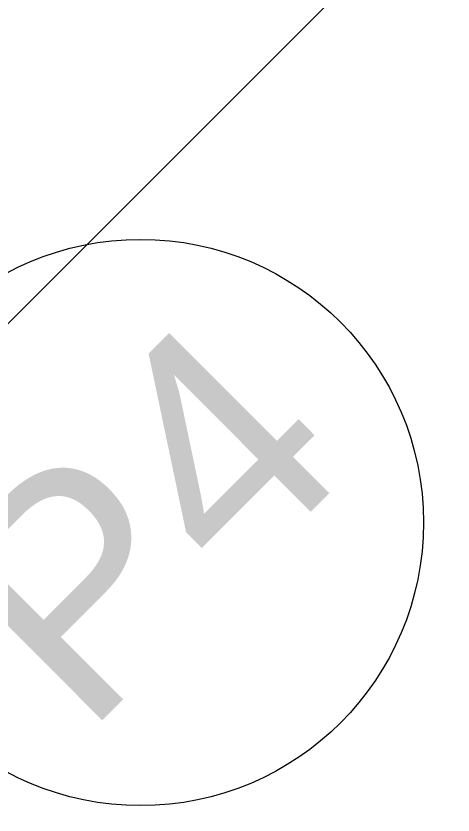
# Model space of a CAD drawing. Header units: centimetres. Extents: x 118932 to 154602, y -32682 to -23521.
# Drawn here: x 140577.14 to 140592.58, y -29006.94 to -28978.72 of the extents above; entities that cross this region are included whole.
import ezdxf

# ---------------------------------------------------------------- set-up
doc = ezdxf.new("R2010")
doc.units = ezdxf.units.CM
doc.header["$LTSCALE"] = 50
doc.header["$MEASUREMENT"] = 0
doc.layers.add('GEN_02_TF_Pencere', color=7, linetype='Continuous', lineweight=9, true_color=0x6093ac)
doc.layers.add('GEN_05_ML_Mermer', color=7, linetype='Continuous', lineweight=9, true_color=0x9d8692)
doc.styles.add('ARIAL', font='arial.ttf')

# ---------------------------------------------------------------- blocks, each defined once
blk = doc.blocks.new('P4_')
at = {"layer": 'GEN_02_TF_Pencere'}
blk.add_circle((108044.975, 6116.326, 0), 10, dxfattribs=at)
at = {"layer": 'GEN_05_ML_Mermer', "elevation": -0.003}
blk.add_lwpolyline([(108157.362, 6084.08), (108157.355, 6108.077), (107932.354, 6108.006), (107932.362, 6084.008)], close=True, dxfattribs=at)
at = {"layer": 'GEN_02_TF_Pencere', "lineweight": 30, "transparency": 33554687, "style": 'ARIAL'}
blk.add_text('P4', height=8, rotation=180, dxfattribs=at).set_placement((108051.788, 6120.308, 0))
blk = doc.blocks.new('DOGRAMA LEVEL 0 B BLOK')
at = {"rotation": 224.9818727539849}
blk.add_blockref('P4_', (73007.71, 81050.891, 0), dxfattribs=at)

msp = doc.modelspace()

# ---------------------------------------------------------------- block references
msp.add_blockref('DOGRAMA LEVEL 0 B BLOK', (139673.806, -29346.079, 0))

doc.saveas('drawing.dxf')
